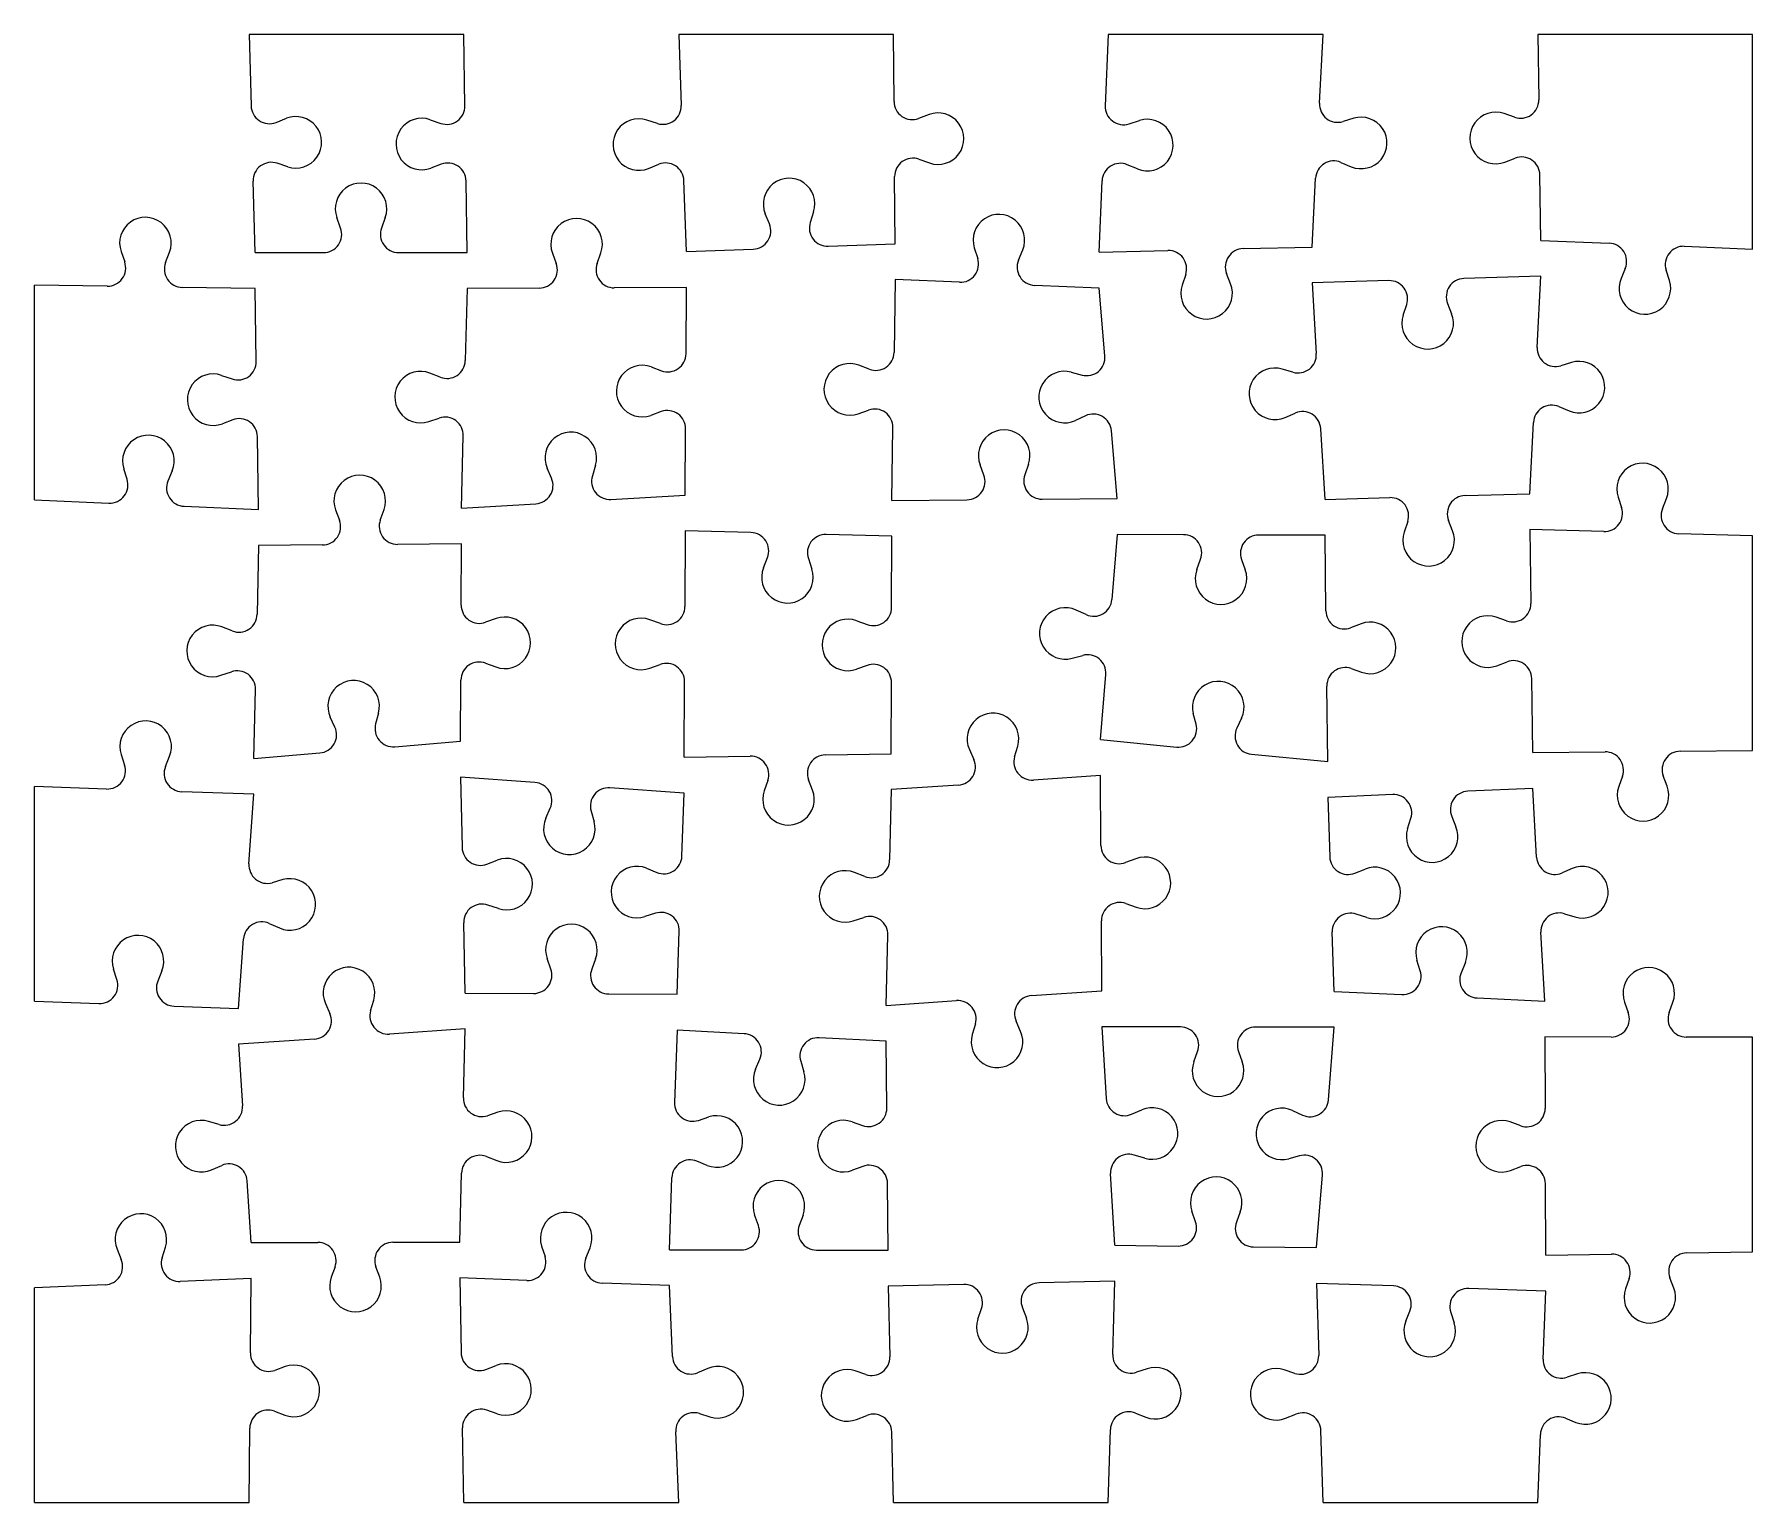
# Model space of a CAD drawing. Header units: millimetres. Extents: x 0 to 304, y 0 to 260.
import ezdxf

# ---------------------------------------------------------------- set-up
doc = ezdxf.new("R2010")
doc.units = ezdxf.units.MM
doc.layers.add('VISIBLE', color=7, linetype='CONTINUOUS')

msp = doc.modelspace()

# ---------------------------------------------------------------- linework, layer by layer
at = {"layer": 'VISIBLE'}
for p, q in [((76, 259.75), (38, 259.75)), ((38, 259.75), (38.345292, 247.092461)), ((76.181907, 247.105242), (76, 259.75)), ((152, 259.75), (114, 259.75)), ((114, 259.75), (114.445292, 247.175646)), ((152.091736, 247.884522), (152, 259.75)), ((190, 259.75), (189.46413, 247.131449)), ((228, 259.75), (190, 259.75)), ((227.368923, 247.582115), (228, 259.75)), ((304, 259.75), (266, 259.75)), ((266, 259.75), (266.166458, 248.180085)), ((304, 221.75), (304, 259.75)), ((42.761174, 244.176589), (44.583587, 244.896758)), ((70.040466, 244.651645), (71.89129, 244.007997)), ((110.2207, 243.988932), (108.35676, 244.593551)), ((158.285935, 245.567339), (156.449797, 244.882918)), ((193.666171, 243.915058), (195.534324, 244.506533)), ((233.414239, 244.9004), (231.540623, 244.326467)), ((261.875845, 245.082835), (260.025019, 245.726481)), ((156.50569, 237.653548), (158.352191, 236.997599)), ((260.148304, 237.157372), (261.979847, 237.853997)), ((44.817286, 236.329948), (42.958321, 236.949691)), ((71.995284, 236.779159), (70.163741, 236.082535)), ((108.660057, 236.028923), (110.476559, 236.763876)), ((152.286296, 222.719441), (152.19456, 234.584919)), ((195.17071, 235.944254), (193.35943, 236.691983)), ((226.048979, 222.132083), (226.680056, 234.299967)), ((231.16617, 237.106585), (232.97036, 236.341906)), ((266.524245, 223.311547), (266.357787, 234.881462)), ((39.053268, 221.139869), (38.707976, 233.797407)), ((76.555128, 221.161861), (76.373221, 233.806618)), ((115.361278, 221.309624), (114.915986, 233.883978)), ((188.363958, 221.224874), (188.899829, 233.843425)), ((130.046244, 226.208188), (129.306273, 228.022651)), ((137.87003, 228.34962), (137.270566, 226.484016)), ((54.186864, 225.483469), (53.515579, 227.324451)), ((62.085574, 227.329476), (61.416448, 225.487709)), ((140.468945, 222.268249), (152.286296, 222.719441)), ((166.299435, 221.970324), (166.89285, 220.102787)), ((213.854543, 221.83852), (226.048979, 222.132083)), ((266.524245, 223.311547), (278.617888, 222.807627)), ((291.906357, 222.25392), (304, 221.75)), ((15.338636, 221.337217), (15.979996, 219.485598)), ((23.208699, 219.372663), (23.907587, 221.203344)), ((39.053268, 221.139869), (51.154199, 221.146965)), ((64.454197, 221.154765), (76.555128, 221.161861)), ((91.649719, 221.045481), (92.326931, 219.206672)), ((99.556464, 219.2342), (100.219653, 221.078113)), ((115.361278, 221.309624), (127.178629, 221.760817)), ((174.11624, 219.803548), (174.862088, 221.615605)), ((188.363958, 221.224874), (200.558395, 221.518436)), ((152.286296, 216.369441), (152.093872, 203.489704)), ((163.680826, 215.897407), (152.286296, 216.369441)), ((203.697045, 217.258013), (203.071349, 215.401043)), ((211.638863, 215.607292), (210.924536, 217.432004)), ((239.639434, 216.178114), (226.048979, 215.782083)), ((266.524245, 216.961547), (252.93379, 216.565516)), ((265.893632, 204.367947), (266.524245, 216.961547)), ((281.47, 218.350298), (280.723715, 216.538422)), ((289.286282, 216.181635), (288.693318, 218.049315)), ((0, 177.4), (0, 215.4)), ((12.877446, 215.198815), (0, 215.4)), ((39.053268, 214.789869), (26.175823, 214.991054)), ((39.258004, 201.89254), (39.053268, 214.789869)), ((76.555128, 214.811861), (76.228097, 202.025977)), ((89.308251, 214.860421), (76.555128, 214.811861)), ((115.361278, 214.959624), (102.608155, 214.911064)), ((115.297948, 203.254177), (115.361278, 214.959624)), ((188.363958, 214.874874), (176.969428, 215.346908)), ((189.406217, 202.881711), (188.363958, 214.874874)), ((226.048979, 215.782083), (226.798993, 203.268864)), ((242.183329, 210.073522), (242.799615, 211.933637)), ((250.026133, 212.144221), (250.74969, 210.323149)), ((109.109143, 200.922624), (110.946865, 200.242466)), ((147.71429, 200.51959), (145.883133, 201.217227)), ((271.943725, 201.697029), (270.071137, 201.119752)), ((33.120221, 199.429808), (34.972001, 198.788914)), ((71.817181, 199.102597), (69.993545, 199.819666)), ((183.458066, 199.990874), (185.350551, 199.482608)), ((222.65363, 199.979746), (220.775456, 200.538581)), ((35.086751, 191.560239), (33.256246, 190.860891)), ((69.774418, 191.252471), (71.632327, 191.875375)), ((110.907751, 193.012986), (109.062777, 192.352753)), ((145.755111, 192.648187), (147.606292, 193.290811)), ((185.976475, 192.280169), (184.20004, 191.453057)), ((221.288202, 191.983937), (223.086179, 192.763112)), ((269.709575, 193.899213), (271.515127, 193.137756)), ((39.673841, 175.696887), (39.469106, 188.594216)), ((75.560996, 175.944441), (75.888027, 188.730325)), ((115.162661, 178.248924), (115.225991, 189.954371)), ((151.702768, 177.311451), (151.895192, 190.191188)), ((191.599965, 177.638488), (190.557706, 189.631651)), ((228.344749, 177.479472), (227.594736, 189.99269)), ((264.597866, 178.490989), (265.228479, 191.08459)), ((16.411363, 181.034213), (15.820748, 182.902637)), ((24.382859, 182.535084), (23.634297, 180.724148)), ((91.501322, 181.214091), (90.725277, 183.013422)), ((99.2808, 183.511281), (98.718698, 181.634082)), ((168.001165, 181.77992), (167.315888, 183.615739)), ((175.885597, 183.685985), (175.230508, 181.839179)), ((0, 177.4), (13.19304, 176.833651)), ((75.560996, 175.944441), (88.723059, 176.710362)), ((102.000598, 177.483003), (115.162661, 178.248924)), ((151.702768, 177.311451), (165.00159, 177.420461)), ((178.301143, 177.529478), (191.599965, 177.638488)), ((228.344749, 177.479472), (239.823895, 177.799758)), ((253.118721, 178.170703), (264.597866, 178.490989)), ((280.186518, 177.887828), (280.805501, 176.028609)), ((288.032317, 175.828509), (288.753232, 177.650628)), ((26.480802, 176.263236), (39.673841, 175.696887)), ((53.28992, 175.617059), (53.972811, 173.780351)), ((61.202225, 173.830221), (61.859713, 175.676174)), ((242.978819, 173.551373), (242.360232, 171.692022)), ((250.926895, 171.931045), (250.205593, 173.753011)), ((115.162661, 171.898924), (115.103074, 158.529793)), ((126.784902, 171.600744), (115.162661, 171.898924)), ((151.702768, 170.961451), (140.080527, 171.259631)), ((151.674375, 158.372355), (151.702768, 170.961451)), ((191.599965, 171.288488), (190.648511, 159.760278)), ((203.32242, 171.237758), (191.599965, 171.288488)), ((228.344749, 171.129472), (216.622295, 171.180202)), ((228.509309, 157.765643), (228.344749, 171.129472)), ((277.651481, 171.779553), (264.597866, 172.140989)), ((264.597866, 172.140989), (264.758853, 159.072385)), ((304, 171.05), (290.946385, 171.411436)), ((304, 133.05), (304, 171.05)), ((39.673841, 169.346887), (39.407896, 157.155664)), ((50.967577, 169.424793), (39.673841, 169.346887)), ((75.560996, 169.594441), (64.267261, 169.516535)), ((75.516212, 158.793928), (75.560996, 169.594441)), ((128.990724, 165.366019), (129.707936, 167.189599)), ((136.935143, 167.004178), (137.557901, 165.14622)), ((205.660672, 165.051482), (206.33884, 166.889939)), ((213.568358, 166.858652), (214.230588, 165.014395)), ((81.682453, 156.403338), (79.838315, 155.740773)), ((110.754864, 155.513936), (108.916495, 156.192342)), ((145.492957, 156.021289), (147.332815, 155.346932)), ((186.07882, 157.0919), (184.298811, 157.911293)), ((234.71406, 155.476867), (232.881078, 154.784039)), ((260.461843, 155.984015), (258.612353, 156.631488)), ((35.008006, 154.215716), (33.181686, 154.925922)), ((183.593903, 149.370336), (185.484165, 149.886811)), ((32.99478, 146.357963), (34.850333, 146.98785)), ((79.808338, 148.51125), (81.646918, 147.833415)), ((108.878298, 147.622431), (110.722641, 148.284422)), ((147.31651, 148.117364), (145.473629, 147.451314)), ((188.603092, 134.977135), (189.554546, 146.505345)), ((232.970095, 147.555002), (234.819582, 146.907519)), ((258.717915, 148.062141), (260.550895, 148.754978)), ((38.851885, 131.667604), (39.117831, 143.858828)), ((75.416281, 134.693529), (75.461065, 145.494042)), ((114.984208, 131.860794), (115.043795, 145.229925)), ((151.615985, 132.483292), (151.644378, 145.072389)), ((228.83763, 131.102823), (228.673071, 144.466651)), ((265.083665, 132.704791), (264.922678, 145.773394)), ((53.174103, 137.202397), (52.354315, 138.982224)), ((60.895115, 139.689027), (60.379059, 137.798651)), ((205.537694, 137.701223), (205.04707, 139.598359)), ((213.577609, 138.776926), (212.733994, 137.008269)), ((63.761428, 133.72902), (75.416281, 134.693529)), ((173.424538, 131.948293), (173.969352, 133.830582)), ((188.603092, 134.977135), (202.100979, 133.67738)), ((15.363268, 132.333365), (15.967573, 130.469323)), ((23.192587, 130.212249), (23.927845, 132.028627)), ((38.851885, 131.667604), (50.506739, 132.632114)), ((114.984208, 131.860794), (126.651057, 132.059054)), ((139.949137, 132.285033), (151.615985, 132.483292)), ((165.418769, 133.254062), (166.21133, 131.461945)), ((215.339743, 132.402577), (228.83763, 131.102823)), ((265.083665, 132.704791), (277.892094, 132.818409)), ((291.191571, 132.936382), (304, 133.05)), ((88.567221, 127.402031), (75.416281, 128.343529)), ((75.416281, 128.343529), (75.681611, 115.892133)), ((129.759477, 127.776525), (129.120655, 125.924029)), ((137.689414, 126.069641), (136.988019, 127.899363)), ((188.603092, 128.627135), (176.744475, 127.827572)), ((188.694025, 116.230562), (188.603092, 128.627135)), ((280.965632, 128.510777), (280.311786, 126.66353)), ((288.881445, 126.739548), (288.194933, 128.574905)), ((0, 88.7), (0, 126.7)), ((12.780148, 126.245267), (0, 126.7)), ((38.851885, 125.317604), (26.071737, 125.772337)), ((37.968665, 113.013088), (38.851885, 125.317604)), ((114.984208, 125.510794), (101.833268, 126.452293)), ((114.580931, 114.36792), (114.984208, 125.510794)), ((151.615985, 126.133292), (151.321697, 113.698574)), ((163.474603, 126.932855), (151.615985, 126.133292)), ((240.317133, 125.260183), (228.83763, 124.752823)), ((228.83763, 124.752823), (229.186706, 114.243679)), ((265.083665, 126.354791), (253.604162, 125.847431)), ((265.780854, 114.179208), (265.083665, 126.354791)), ((90.485157, 121.072816), (91.285142, 122.861631)), ((98.496271, 122.345374), (99.033275, 120.460842)), ((242.952527, 119.194531), (243.540775, 121.063702)), ((250.76331, 121.382917), (251.514166, 119.57293)), ((80.080015, 112.949963), (81.906693, 113.659246)), ((194.887307, 113.910927), (193.050898, 113.227233)), ((43.95959, 110.211971), (42.074957, 109.675321)), ((108.323335, 112.227842), (110.139265, 111.491476)), ((146.916372, 110.766776), (145.09137, 111.480361)), ((233.619805, 111.354049), (235.437915, 112.085015)), ((272.082055, 112.171147), (270.282006, 111.39677)), ((82.089272, 105.091194), (80.234037, 105.722018)), ((109.877786, 104.266621), (108.013377, 103.663452)), ((144.888603, 102.912764), (146.74532, 103.539215)), ((193.103928, 105.997841), (194.950169, 105.341161)), ((235.722423, 103.519743), (233.859814, 104.128449)), ((270.695304, 104.179008), (272.571981, 103.615166)), ((41.557347, 102.464288), (43.346012, 101.663968)), ((76.230288, 90.143755), (75.964959, 102.595151)), ((113.696621, 89.933747), (114.099898, 101.076622)), ((150.71273, 87.967579), (151.007018, 100.402297)), ((188.882516, 90.534348), (188.791583, 102.93092)), ((229.977317, 90.441866), (229.628241, 100.95101)), ((267.238373, 88.725376), (266.541183, 100.900959)), ((36.133217, 87.442703), (37.016438, 99.747219)), ((14.604743, 92.52916), (13.998976, 94.392727)), ((91.373015, 94.39367), (90.713141, 96.238772)), ((99.283003, 96.190736), (98.602487, 94.353147)), ((245.196356, 94.080098), (244.611597, 95.950364)), ((253.172514, 95.555991), (252.418283, 93.747409)), ((22.56379, 94.094704), (21.829956, 92.27775)), ((0, 88.7), (11.420631, 88.302606)), ((51.491345, 88.317366), (52.283794, 86.5252)), ((59.497033, 87.011104), (60.041963, 88.89336)), ((76.230288, 90.143755), (88.313559, 90.076025)), ((101.61335, 90.001477), (113.696621, 89.933747)), ((150.71273, 87.967579), (163.162608, 88.804785)), ((176.432638, 89.697142), (188.882516, 90.534348)), ((229.977317, 90.441866), (241.96489, 89.889639)), ((255.2508, 89.277602), (267.238373, 88.725376)), ((281.338452, 88.541744), (282.007387, 86.699907)), ((289.236971, 86.694917), (289.908447, 88.535828)), ((24.712586, 87.840097), (36.133217, 87.442703)), ((174.487348, 83.376281), (173.695106, 85.168539)), ((76.230288, 83.793755), (62.816716, 82.890179)), ((75.912663, 71.596032), (76.230288, 83.793755)), ((113.696621, 83.583747), (113.254642, 70.805484)), ((125.564036, 82.953391), (113.696621, 83.583747)), ((150.71273, 81.617579), (138.845314, 82.247935)), ((166.481812, 84.683473), (165.936663, 82.801281)), ((202.779933, 84.153072), (188.882516, 84.184348)), ((188.882516, 84.184348), (189.629542, 71.490614)), ((229.977317, 84.091866), (216.0799, 84.123141)), ((228.946178, 71.238869), (229.977317, 84.091866)), ((278.969188, 82.367278), (267.238373, 82.375376)), ((267.238373, 82.375376), (267.288091, 69.728766)), ((304, 82.35), (292.269185, 82.358097)), ((304, 44.35), (304, 82.35)), ((49.546789, 81.996279), (36.133217, 81.092703)), ((36.133217, 81.092703), (36.821662, 70.184535)), ((150.818351, 69.792409), (150.71273, 81.617579)), ((205.13103, 77.971666), (205.805378, 79.811528)), ((213.034945, 79.795258), (213.701005, 77.95238)), ((127.598117, 76.660542), (128.365049, 78.463775)), ((135.584458, 78.080305), (136.15605, 76.205974)), ((32.686725, 66.882321), (30.806792, 67.435212)), ((82.025106, 69.071063), (80.16691, 68.449017)), ((117.481856, 67.62225), (119.345298, 68.228402)), ((144.663621, 67.37234), (146.510908, 66.718607)), ((194.135094, 68.715307), (195.933915, 69.492533)), ((222.600733, 69.375336), (224.382614, 68.560024)), ((262.965331, 66.676541), (261.121336, 67.339503)), ((79.978717, 61.221881), (81.802021, 60.50397)), ((196.437388, 60.937338), (194.559821, 61.498208)), ((223.804474, 61.353592), (221.915402, 60.832785)), ((31.346595, 58.882233), (33.142098, 59.667091)), ((75.248826, 46.102817), (75.566452, 58.300539)), ((119.049053, 59.663528), (117.231947, 60.396985)), ((146.57548, 59.48931), (144.740165, 58.802685)), ((191.157923, 45.519851), (190.410896, 58.213585)), ((226.851457, 45.128467), (227.882596, 57.981464)), ((261.155027, 58.769572), (262.993753, 59.447012)), ((38.347841, 46.002776), (37.659396, 56.910944)), ((112.352914, 44.735169), (112.794892, 57.513433)), ((151.042763, 44.66777), (150.937141, 56.49294)), ((267.390094, 43.782259), (267.340377, 56.428869)), ((128.090602, 49.042485), (127.423605, 50.885025)), ((135.993589, 50.870096), (135.320177, 49.029891)), ((205.437642, 49.698258), (204.787667, 51.54687)), ((213.357148, 51.452905), (212.666793, 49.618989)), ((38.347841, 46.002776), (50.148358, 46.034768)), ((63.448309, 46.070825), (75.248826, 46.102817)), ((14.626956, 44.812249), (15.375829, 43.001441)), ((22.598709, 43.312744), (23.189004, 45.18127)), ((89.746274, 45.398738), (90.348199, 43.533926)), ((97.572878, 43.267626), (98.310455, 45.083064)), ((112.352914, 44.735169), (125.047848, 44.713054)), ((138.347828, 44.689885), (151.042763, 44.66777)), ((191.157923, 45.519851), (202.355089, 45.397073)), ((215.65429, 45.251245), (226.851457, 45.128467)), ((267.390094, 43.782259), (279.045847, 43.963015)), ((292.344248, 44.169244), (304, 44.35)), ((38.347841, 39.652776), (25.817753, 39.112735)), ((38.232253, 26.476132), (38.347841, 39.652776)), ((53.195306, 41.708287), (52.530095, 39.865103)), ((61.10006, 39.888336), (60.424865, 41.727887)), ((87.155383, 39.313944), (75.248826, 39.752817)), ((75.248826, 39.752817), (75.498776, 26.525221)), ((282.147903, 39.675875), (281.50633, 37.824329)), ((290.075297, 37.957216), (289.37662, 39.787977)), ((12.530088, 38.540042), (0, 38)), ((0, 0), (0, 38)), ((112.352914, 38.385169), (100.446357, 38.824042)), ((112.891371, 25.836471), (112.352914, 38.385169)), ((164.451842, 38.602591), (151.042763, 38.31777)), ((151.042763, 38.31777), (151.355306, 25.806811)), ((191.157923, 39.169851), (177.748843, 38.885031)), ((190.77546, 26.232022), (191.157923, 39.169851)), ((240.474439, 38.326075), (226.851457, 38.778467)), ((226.851457, 38.778467), (227.228855, 26.036319)), ((267.390094, 37.432259), (253.767112, 37.884651)), ((266.941833, 25.361549), (267.390094, 37.432259)), ((166.947467, 32.478108), (167.578418, 34.333299)), ((174.806373, 34.486827), (175.515531, 32.660101)), ((242.633155, 32.074884), (243.364106, 33.893)), ((250.589709, 33.653052), (251.19843, 31.790448)), ((44.38737, 24.057046), (42.540187, 23.403018)), ((79.890071, 23.572451), (81.718455, 24.277325)), ((119.163181, 23.738413), (117.352231, 22.989884)), ((147.097733, 22.664296), (145.240195, 23.288307)), ((196.87898, 23.685557), (195.018606, 23.070055)), ((222.985887, 22.874112), (221.125478, 23.48951)), ((273.025912, 22.768977), (271.160934, 22.167568)), ((42.476771, 16.173711), (44.312195, 15.487379)), ((81.880366, 15.708858), (80.026658, 16.344155)), ((117.662163, 15.766945), (119.530576, 15.176295)), ((145.454221, 14.720983), (147.278283, 15.436965)), ((194.804981, 15.843626), (196.625748, 15.119303)), ((221.379194, 14.923269), (223.19992, 15.647695)), ((38, 0), (38.115588, 13.176644)), ((76, 0), (75.75005, 13.227595)), ((114, 0), (113.461542, 12.548698)), ((152, 0), (151.687457, 12.510959)), ((190, 0), (190.382463, 12.937829)), ((228, 0), (227.622602, 12.742148)), ((270.892639, 14.942962), (272.707873, 14.204884)), ((266, 0), (266.448261, 12.07071)), ((0, 0), (38, 0)), ((76, 0), (114, 0)), ((152, 0), (190, 0)), ((228, 0), (266, 0))]:
    msp.add_line(p, q, dxfattribs=at)
for centre, radius, start, end in [((41.574091, 247.180542), 3.23, 181.562618, 291.562618), ((72.952241, 247.058781), 3.23, 250.824198, 0.824198), ((111.217315, 247.061335), 3.23, 252.028151, 2.028151), ((155.32164, 247.909494), 3.23, 180.442965, 290.442965), ((192.691221, 246.994404), 3.23, 177.568288, 287.568288), ((230.594588, 247.414819), 3.23, 177.031064, 287.031064), ((262.936792, 248.13362), 3.23, 250.824265, 0.824265), ((46.259469, 240.655883), 4.56, 251.562618, 111.562618), ((68.542653, 240.344656), 4.56, 70.824198, 290.824198), ((106.949773, 240.256041), 4.56, 72.028151, 292.028151), ((159.878628, 241.294526), 4.56, 250.442965, 110.442965), ((196.910725, 240.159221), 4.56, 247.568288, 107.568288), ((234.749818, 240.540374), 4.56, 247.031064, 107.031064), ((258.527211, 241.41949), 4.56, 70.824265, 290.824265), ((155.424464, 234.609891), 3.23, 70.442965, 180.442965), ((229.905721, 234.132671), 3.23, 67.031064, 177.031064), ((263.128121, 234.834996), 3.23, 0.824265, 110.824265), ((41.936775, 233.885488), 3.23, 71.562618, 181.562618), ((73.143555, 233.760157), 3.23, 0.824198, 110.824198), ((111.688009, 233.769667), 3.23, 2.028151, 112.028151), ((133.528648, 229.744612), 4.56, 342.186522, 202.186522), ((192.12692, 233.706381), 3.23, 67.568288, 177.568288), ((57.799662, 228.886575), 4.56, 340.0336, 200.0336), ((19.647475, 222.829702), 4.56, 339.104938, 199.104938), ((51.152305, 224.376965), 3.23, 270.0336, 20.0336), ((64.452303, 224.384764), 3.23, 160.0336, 270.0336), ((95.928747, 222.621398), 4.56, 340.218166, 200.218166), ((127.055395, 224.988465), 3.23, 272.186522, 22.186522), ((140.345712, 225.495897), 3.23, 162.186522, 272.186522), ((170.645315, 223.35124), 4.56, 337.627798, 197.627798), ((278.483416, 219.580427), 3.23, 337.613968, 87.613968), ((291.771885, 219.026721), 3.23, 87.613968, 197.613968), ((12.927902, 218.428421), 3.23, 269.104938, 19.104938), ((26.226279, 218.22066), 3.23, 159.104938, 269.104938), ((89.295952, 218.090398), 3.23, 270.218166, 20.218166), ((102.595856, 218.14104), 3.23, 160.218166, 270.218166), ((163.814519, 219.124639), 3.23, 267.627798, 17.627798), ((177.103121, 218.57414), 3.23, 157.627798, 267.627798), ((200.63613, 218.289372), 3.23, 341.379041, 91.379041), ((213.932277, 218.609456), 3.23, 91.379041, 201.379041), ((239.733517, 212.949484), 3.23, 341.669148, 91.669148), ((253.027874, 213.336887), 3.23, 91.669148, 201.669148), ((284.940069, 214.801769), 4.56, 157.613968, 17.613968), ((207.39264, 213.945007), 4.56, 161.379041, 21.379041), ((246.511938, 208.639386), 4.56, 161.669148, 21.669148), ((269.11959, 204.20641), 3.23, 177.133359, 287.133359), ((36.028411, 201.841273), 3.23, 250.909453, 0.909453), ((72.999153, 202.108565), 3.23, 248.534837, 358.534837), ((107.526371, 196.646126), 4.56, 69.690014, 289.690014), ((112.067995, 203.271652), 3.23, 249.690014, 359.690014), ((144.259684, 196.956005), 4.56, 69.144062, 289.144062), ((148.864233, 203.537955), 3.23, 249.144062, 359.144062), ((186.188346, 202.602063), 3.23, 254.966779, 4.966779), ((219.475011, 196.167947), 4.56, 73.430073, 293.430073), ((223.574779, 203.075612), 3.23, 253.430073, 3.430073), ((273.287087, 197.339394), 4.56, 247.133359, 107.133359), ((31.628818, 195.120595), 4.56, 70.909453, 290.909453), ((68.32488, 195.575946), 4.56, 68.534837, 288.534837), ((182.275297, 195.586938), 4.56, 74.966779, 294.966779), ((36.239512, 188.542948), 3.23, 0.909453, 110.909453), ((72.659083, 188.812913), 3.23, 358.534837, 108.534837), ((111.996039, 189.971847), 3.23, 359.690014, 109.690014), ((148.665552, 190.239439), 3.23, 359.144062, 109.144062), ((187.339835, 189.352004), 3.23, 4.966779, 114.966779), ((224.370522, 189.799438), 3.23, 3.430073, 113.430073), ((268.454437, 190.923053), 3.23, 67.133359, 177.133359), ((20.168693, 184.277037), 4.56, 337.541925, 197.541925), ((94.912436, 184.819329), 4.56, 343.330376, 203.330376), ((171.587959, 185.210421), 4.56, 340.469642, 200.469642), ((284.513042, 179.328242), 4.56, 338.413967, 198.413967), ((13.331569, 180.060679), 3.23, 267.541925, 17.541925), ((26.619331, 179.490264), 3.23, 157.541925, 267.541925), ((57.564058, 177.206191), 4.56, 340.395226, 200.395226), ((88.535418, 179.934907), 3.23, 273.330376, 23.330376), ((101.812956, 180.707548), 3.23, 163.330376, 273.330376), ((164.975115, 180.650353), 3.23, 270.469642, 20.469642), ((178.274668, 180.759369), 3.23, 160.469642, 270.469642), ((239.913981, 174.571014), 3.23, 341.598224, 91.598224), ((253.208807, 174.94196), 3.23, 91.598224, 201.598224), ((50.945297, 172.654716), 3.23, 270.395226, 20.395226), ((64.24498, 172.746458), 3.23, 160.395226, 270.395226), ((277.74088, 175.008315), 3.23, 268.413967, 18.413967), ((291.035785, 174.640199), 3.23, 158.413967, 268.413967), ((126.70206, 168.371806), 3.23, 338.530342, 88.530342), ((139.997685, 168.030694), 3.23, 88.530342, 198.530342), ((203.308442, 168.007788), 3.23, 339.752049, 89.752049), ((216.608317, 167.950232), 3.23, 89.752049, 199.752049), ((246.687062, 170.252528), 4.56, 161.598224, 21.598224), ((133.234312, 163.697021), 4.56, 158.530342, 18.530342), ((209.938881, 163.473341), 4.56, 159.752049, 19.752049), ((78.746185, 158.780535), 3.23, 179.762427, 289.762427), ((111.873106, 158.544189), 3.23, 249.74463, 359.74463), ((148.444383, 158.37964), 3.23, 249.870777, 359.870777), ((182.39203, 153.769097), 4.56, 65.28192, 285.28192), ((187.429456, 160.025955), 3.23, 245.28192, 355.28192), ((261.529098, 159.032599), 3.23, 250.705768, 0.705768), ((31.528992, 150.675957), 4.56, 68.750317, 288.750317), ((36.178664, 157.226108), 3.23, 248.750317, 358.750317), ((83.224284, 152.11191), 4.56, 249.762427, 109.762427), ((107.3378, 151.914338), 4.56, 69.74463, 289.74463), ((143.923685, 151.739819), 4.56, 69.870777, 289.870777), ((231.739064, 157.805414), 3.23, 180.705494, 290.705494), ((236.326315, 151.211396), 4.56, 250.705494, 110.705494), ((257.105641, 152.327604), 4.56, 70.705768, 290.705768), ((186.335491, 146.771022), 3.23, 355.28192, 105.28192), ((261.692923, 145.733608), 3.23, 0.705768, 110.705768), ((35.8886, 143.929272), 3.23, 358.750317, 108.750317), ((78.691037, 145.480649), 3.23, 69.762427, 179.762427), ((111.813828, 145.244322), 3.23, 359.74463, 109.74463), ((148.414387, 145.079673), 3.23, 359.870777, 109.870777), ((231.902826, 144.506422), 3.23, 70.705494, 180.705494), ((56.496087, 140.889924), 4.56, 344.730792, 204.730792), ((209.461828, 140.740073), 4.56, 334.499765, 194.499765), ((19.701014, 133.739621), 4.56, 337.962208, 197.962208), ((50.240347, 135.85111), 3.23, 274.730792, 24.730792), ((63.495037, 136.948016), 3.23, 164.730792, 274.730792), ((169.589143, 135.098401), 4.56, 343.857309, 203.857309), ((202.410574, 136.892509), 3.23, 264.499765, 14.499765), ((215.649338, 135.617706), 3.23, 154.499765, 264.499765), ((126.705937, 128.82952), 3.23, 340.973555, 90.973555), ((140.004018, 129.055499), 3.23, 90.973555, 200.973555), ((163.257315, 130.155538), 3.23, 273.857309, 23.857309), ((176.527186, 131.050255), 3.23, 163.857309, 273.857309), ((277.920745, 129.588536), 3.23, 340.508232, 90.508232), ((291.220221, 129.706509), 3.23, 90.508232, 200.508232), ((12.895003, 129.473225), 3.23, 267.962208, 17.962208), ((26.186592, 129.000294), 3.23, 157.962208, 267.962208), ((88.336571, 124.180277), 3.23, 335.905085, 85.905085), ((101.602617, 123.230538), 3.23, 85.905085, 195.905085), ((133.431534, 124.437449), 4.56, 160.973555, 20.973555), ((240.45975, 122.033333), 3.23, 342.530658, 92.530658), ((253.746779, 122.620581), 3.23, 92.530658, 202.530658), ((284.61045, 125.141988), 4.56, 160.508232, 20.508232), ((94.647846, 119.211199), 4.56, 155.905085, 15.905085), ((247.30221, 117.82564), 4.56, 162.530658, 22.530658), ((78.910878, 115.960946), 3.23, 181.220742, 291.220742), ((191.923939, 116.254255), 3.23, 180.420276, 290.420276), ((41.190376, 112.781833), 3.23, 175.894339, 285.894339), ((83.55724, 109.408446), 4.56, 251.220742, 111.220742), ((106.609764, 108.002055), 4.56, 67.927283, 287.927283), ((111.353044, 114.484742), 3.23, 247.927283, 357.927283), ((148.092601, 113.774996), 3.23, 248.644252, 358.644252), ((196.478307, 109.637484), 4.56, 250.420276, 110.420276), ((232.414926, 114.350909), 3.23, 181.902461, 291.902461), ((269.005572, 114.363859), 3.23, 183.277251, 293.277251), ((273.884079, 107.982315), 4.56, 253.277251, 113.277251), ((45.208411, 105.826308), 4.56, 245.894339, 105.894339), ((143.430812, 107.233463), 4.56, 68.644252, 288.644252), ((237.138921, 107.854155), 4.56, 251.902461, 111.902461), ((79.194226, 102.663964), 3.23, 71.220742, 181.220742), ((110.872012, 101.193444), 3.23, 357.927283, 107.927283), ((147.777922, 100.478719), 3.23, 358.644252, 108.644252), ((192.021496, 102.954613), 3.23, 70.420276, 180.420276), ((232.856461, 101.05824), 3.23, 71.902461, 181.902461), ((269.765901, 101.08561), 3.23, 73.277251, 183.277251), ((18.335619, 95.802384), 4.56, 338.007131, 198.007131), ((40.238149, 99.515964), 3.23, 65.894339, 175.894339), ((95.006814, 97.774341), 4.56, 339.678847, 199.678847), ((248.963825, 97.311137), 4.56, 337.362443, 197.362443), ((55.661831, 90.161449), 4.56, 343.853783, 203.853783), ((88.331663, 93.305975), 3.23, 269.678847, 19.678847), ((101.631454, 93.231426), 3.23, 159.678847, 269.678847), ((285.624526, 90.098397), 4.56, 339.96045, 199.96045), ((11.532954, 91.530652), 3.23, 268.007131, 18.007131), ((24.82491, 91.068143), 3.23, 158.007131, 268.007131), ((242.113527, 93.116217), 3.23, 267.362443, 17.362443), ((255.399438, 92.50418), 3.23, 157.362443, 267.362443), ((163.379323, 85.582063), 3.23, 343.847125, 93.847125), ((176.649353, 86.474421), 3.23, 93.847125, 203.847125), ((49.329699, 85.218975), 3.23, 273.853783, 23.853783), ((62.599626, 86.112875), 3.23, 163.853783, 273.853783), ((278.971418, 85.597277), 3.23, 269.96045, 19.96045), ((292.271414, 85.588097), 3.23, 159.96045, 269.96045), ((125.392711, 79.727938), 3.23, 336.959503, 86.959503), ((138.673989, 79.022482), 3.23, 86.959503, 196.959503), ((170.316647, 81.532683), 4.56, 163.847125, 23.847125), ((202.772664, 80.92308), 3.23, 339.871058, 89.871058), ((216.072631, 80.893149), 3.23, 89.871058, 199.871058), ((131.794359, 74.875841), 4.56, 156.959503, 16.959503), ((209.412508, 76.402415), 4.56, 159.871058, 19.871058), ((33.598076, 69.981085), 3.23, 253.611308, 3.611308), ((79.141568, 71.511953), 3.23, 178.508371, 288.508371), ((116.482712, 70.69383), 3.23, 178.019025, 288.019025), ((192.853964, 71.680371), 3.23, 183.367974, 293.367974), ((225.726523, 71.497167), 3.23, 245.413238, 355.413238), ((29.520178, 63.060487), 4.56, 73.611308, 293.611308), ((83.472647, 64.746918), 4.56, 248.508371, 108.508371), ((120.755855, 63.892053), 4.56, 248.019025, 108.019025), ((143.142343, 63.073583), 4.56, 70.511748, 290.511748), ((147.58848, 69.763561), 3.23, 250.511748, 0.511748), ((197.74257, 65.30656), 4.56, 253.367974, 113.367974), ((220.70345, 65.22878), 4.56, 65.413238, 285.413238), ((259.578582, 63.048406), 4.56, 70.225246, 290.225246), ((264.058116, 69.716068), 3.23, 250.225246, 0.225246), ((78.795357, 58.216459), 3.23, 68.508371, 178.508371), ((193.635317, 58.403343), 3.23, 73.367974, 183.367974), ((224.66294, 58.239762), 3.23, 355.413238, 105.413238), ((34.43581, 56.707495), 3.23, 3.611308, 113.611308), ((116.022962, 57.401779), 3.23, 68.019025, 178.019025), ((147.70727, 56.464091), 3.23, 0.511748, 110.511748), ((264.110401, 56.416171), 3.23, 0.225246, 110.225246), ((131.711314, 52.43717), 4.56, 339.900189, 199.900189), ((209.089508, 53.059406), 4.56, 339.371769, 199.371769), ((18.840824, 46.554925), 4.56, 342.467897, 202.467897), ((94.085813, 46.799455), 4.56, 337.889048, 197.889048), ((125.053475, 47.943049), 3.23, 269.900189, 19.900189), ((138.353455, 47.91988), 3.23, 159.900189, 269.900189), ((202.390505, 48.626879), 3.23, 269.371769, 19.371769), ((215.689705, 48.481051), 3.23, 159.371769, 269.371769), ((50.157115, 42.80478), 3.23, 340.155331, 90.155331), ((63.457066, 42.840837), 3.23, 90.155331, 200.155331), ((12.391006, 41.767046), 3.23, 272.467897, 22.467897), ((25.67867, 42.339739), 3.23, 162.467897, 272.467897), ((87.274359, 42.541752), 3.23, 267.889048, 17.889048), ((100.565333, 42.05185), 3.23, 157.889048, 267.889048), ((279.095931, 40.733403), 3.23, 340.888463, 90.888463), ((292.394332, 40.939633), 3.23, 90.888463, 200.888463), ((56.819306, 38.317113), 4.56, 160.155331, 20.155331), ((164.520435, 35.373319), 3.23, 341.216829, 91.216829), ((177.817435, 35.655759), 3.23, 91.216829, 201.216829), ((240.367236, 35.097854), 3.23, 338.09802, 88.09802), ((253.659909, 34.656431), 3.23, 88.09802, 198.09802), ((285.814997, 36.331348), 4.56, 160.888463, 20.888463), ((171.264619, 31.009844), 4.56, 161.216829, 21.216829), ((246.864029, 30.373914), 4.56, 158.09802, 18.09802), ((41.462129, 26.447799), 3.23, 179.497404, 289.497404), ((78.7282, 26.586245), 3.23, 181.082539, 291.082539), ((83.358744, 20.022557), 4.56, 251.082539, 111.082539), ((116.118402, 25.974941), 3.23, 182.457023, 292.457023), ((148.126313, 25.726146), 3.23, 251.43104, 1.43104), ((194.00405, 26.13658), 3.23, 178.306739, 288.306739), ((224.00027, 25.940694), 3.23, 251.696494, 1.696494), ((270.169608, 25.241681), 3.23, 177.873226, 287.873226), ((45.909334, 19.758532), 4.56, 249.497404, 109.497404), ((120.905056, 19.524215), 4.56, 252.457023, 112.457023), ((143.788083, 18.965695), 4.56, 71.43104, 291.43104), ((198.311295, 19.356346), 4.56, 248.306739, 108.306739), ((219.693408, 19.160217), 4.56, 71.696494, 291.696494), ((274.42543, 18.429052), 4.56, 247.873226, 107.873226), ((41.345464, 13.148311), 3.23, 69.497404, 179.497404), ((78.979473, 13.288619), 3.23, 71.082539, 181.082539), ((116.688573, 12.687168), 3.23, 72.457023, 182.457023), ((148.458464, 12.430294), 3.23, 1.43104, 111.43104), ((193.611052, 12.842387), 3.23, 68.306739, 178.306739), ((224.394018, 12.646524), 3.23, 1.696494, 111.696494), ((269.676036, 11.950843), 3.23, 67.873226, 177.873226)]:
    msp.add_arc(centre, radius, start, end, dxfattribs=at)

doc.saveas('drawing.dxf')
